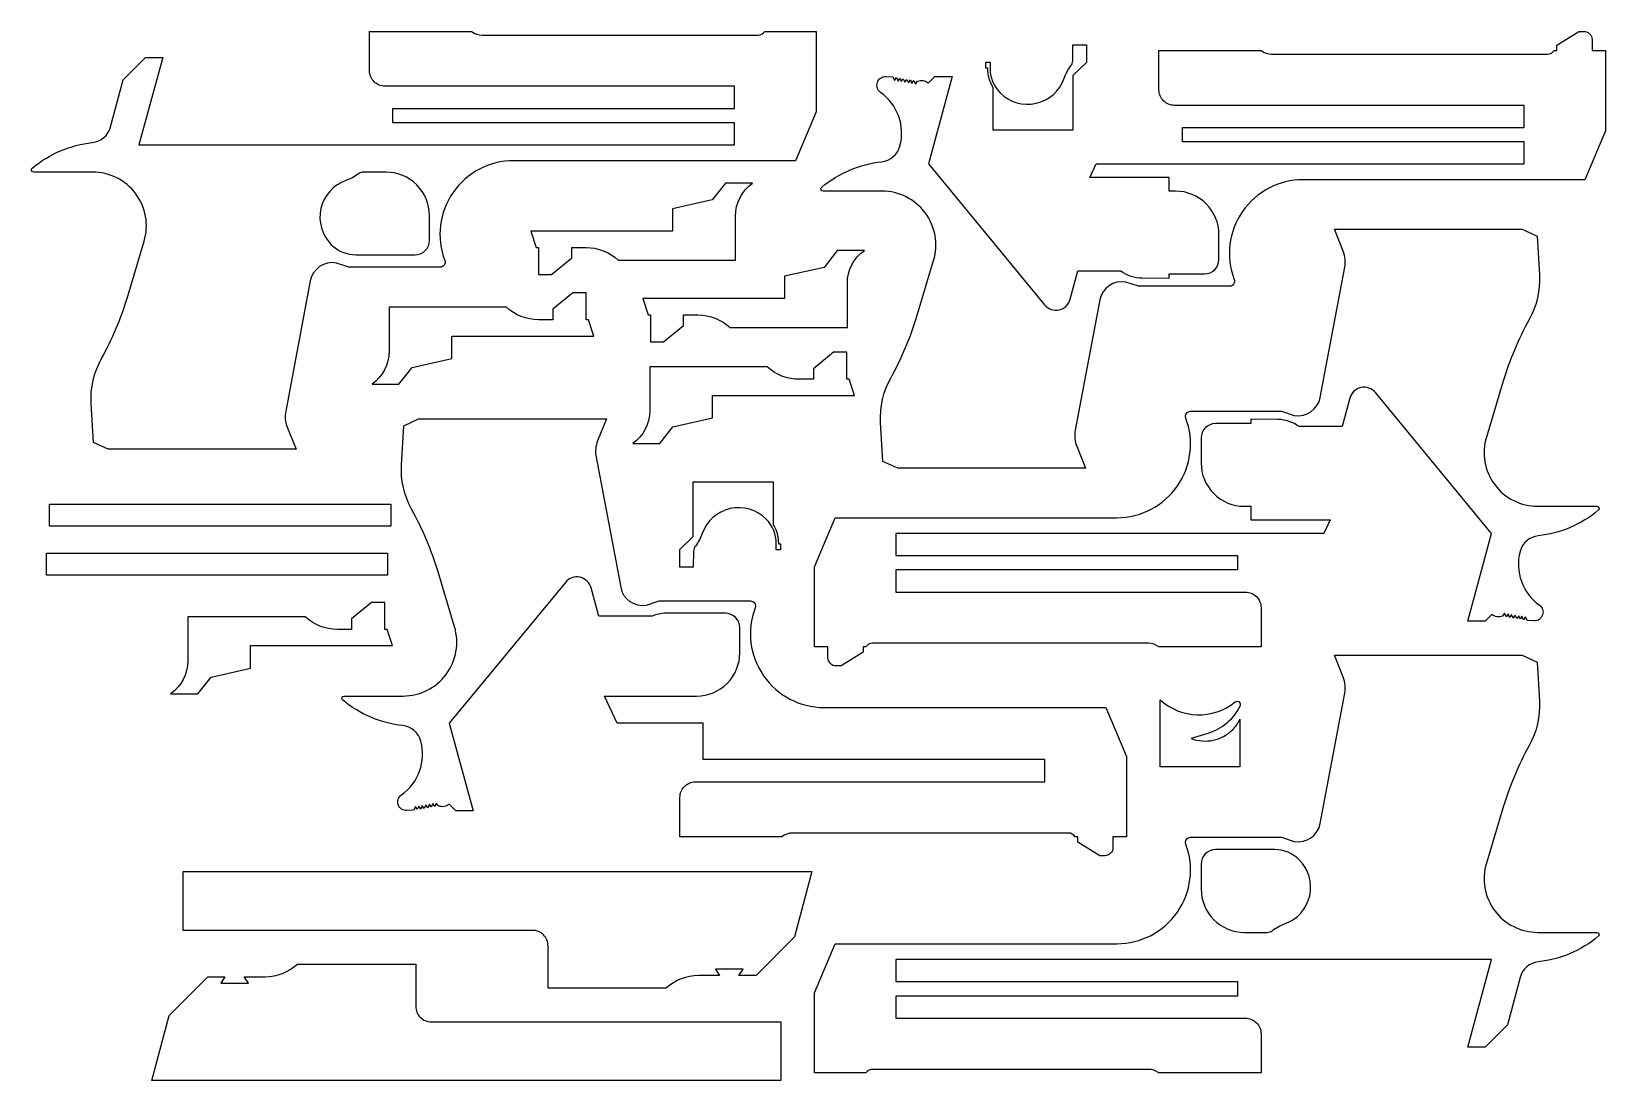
# Model space of a CAD drawing. Header units: millimetres. Extents: x -143 to -3, y -96 to -3.
import ezdxf

# ---------------------------------------------------------------- set-up
doc = ezdxf.new("R2010")
doc.units = ezdxf.units.MM
doc.layers.get('0').update_dxf_attribs({"linetype": 'CONTINUOUS'})

msp = doc.modelspace()

# ---------------------------------------------------------------- linework, layer by layer
for points in [[(-106.25, -23.36, -0.524256), (-106.67, -23.96), (-114.77, -23.96), (-115.89, -23.59, 0.41124), (-118.21, -25.19), (-120.4, -36.76, 0.14233), (-120.26, -38.19), (-119.48, -40.15), (-136.18, -40.15), (-137.5, -39.55), (-137.7, -36.08, -0.141666), (-136.8, -32.13, 0.053554), (-134.45, -26.54), (-132.99, -21.66, 0.502389), (-137.57, -15.51), (-142.81, -15.51, -0.700827), (-142.94, -15.15, -0.148035), (-137.6, -12.88, 0.309708), (-135.98, -11.49), (-134.86, -7.3), (-132.88, -5.3), (-131.33, -5.3), (-133.45, -13.09), (-80.47, -13.09), (-80.47, -11.12), (-110.86, -11.12), (-110.86, -9.84), (-80.47, -9.84), (-80.47, -7.87), (-111.55, -7.87, -0.414214), (-112.94, -6.49), (-112.94, -3), (-103.86, -3, 0.164437), (-102.92, -3.32), (-78.38, -3.32, 0.250706), (-77.78, -3), (-73.22, -3), (-73.22, -10.14), (-75.05, -14.49), (-100.12, -14.49, 0.524256)], [(-36.03, -25.05, -0.524256), (-36.45, -25.66), (-44.55, -25.66), (-45.67, -25.29, 0.41124), (-47.99, -26.88), (-50.17, -38.46, 0.14233), (-50.04, -39.89), (-49.26, -41.84), (-65.95, -41.84), (-67.28, -41.24), (-67.48, -37.78, -0.141666), (-66.58, -33.82, 0.053554), (-64.23, -28.24), (-62.77, -23.36, 0.502389), (-67.35, -17.2), (-72.59, -17.2, -0.700827), (-72.72, -16.85, -0.148035), (-67.38, -14.58, 0.309708), (-65.76, -13.18, 0.313621), (-67.48, -8.42, -0.750166), (-67, -7.01), (-66.38, -7.04), (-66.25, -7.36), (-66.07, -7.1), (-65.93, -7.41), (-65.76, -7.15), (-65.65, -7.46), (-65.47, -7.2), (-65.32, -7.52), (-65.15, -7.26), (-65.01, -7.57), (-64.83, -7.31), (-64.7, -7.63), (-64.52, -7.37), (-64.38, -7.68), (-64.21, -7.42, -0.281209), (-63.25, -7.59), (-62.66, -7), (-61.11, -7), (-63.23, -14.78), (-52.9, -27.31, 0.609865), (-50.61, -26.81), (-49.93, -24.29), (-46.12, -24.29, 0.155873), (-44.21, -24.92), (-41.81, -24.95), (-41.81, -24.56), (-38.66, -24.56, 0.414214), (-37.39, -23.28), (-37.39, -21.05, 0.414214), (-41.24, -17.2), (-41.81, -17.2), (-41.81, -15.99), (-48.86, -15.99), (-48.31, -14.78), (-10.24, -14.78), (-10.24, -12.81), (-40.64, -12.81), (-40.64, -11.54), (-10.24, -11.54), (-10.24, -9.57), (-41.33, -9.57, -0.414214), (-42.72, -8.18), (-42.72, -4.69), (-33.64, -4.69, 0.164437), (-32.7, -5.01), (-8.15, -5.01, 0.250706), (-7.56, -4.69), (-7.33, -4.69), (-7.33, -4.21), (-5.36, -3), (-4.92, -3, -0.414214), (-4.2, -3.72), (-4.2, -4.69), (-3, -4.69), (-3, -11.83), (-4.83, -16.18), (-29.9, -16.18, 0.524256)], [(-49.16, -4.18), (-49.16, -5.76), (-50.37, -6.9), (-50.37, -11.78), (-57.48, -11.78), (-57.48, -7.97, -0.133932), (-57.94, -6.31), (-57.94, -6.26), (-58.12, -6.26), (-58.13, -5.73), (-57.75, -5.73), (-57.75, -6.26, 0.20013), (-56.85, -8.46, 0.552397), (-51.15, -7.16, -0.07927), (-50.55, -6.05, 0.164914), (-50.39, -5.6), (-50.37, -4.18)], [(-113.93, -15.66, -0.07927), (-115.04, -16.26, 0.552397), (-116.34, -21.96, 0.198686), (-114.16, -22.86), (-108.88, -22.86, 0.414214), (-107.61, -21.59), (-107.61, -19.36, 0.414214), (-111.46, -15.51), (-113.48, -15.51, 0.164914)], [(-93.68, -22.21, -0.188435), (-90.82, -23.33), (-80.39, -23.33), (-80.39, -19.41, -0.244298), (-78.87, -16.49), (-81.28, -16.49), (-82.45, -17.98), (-85.98, -18.77), (-85.98, -20.76), (-98.59, -20.76), (-98.12, -22.21), (-97.91, -22.21), (-97.91, -24.62), (-96.74, -24.62), (-94.94, -23.14), (-94.94, -22.21)], [(-40.33, -37.38, -0.524256), (-39.91, -36.77), (-31.81, -36.77), (-30.69, -37.14, 0.41124), (-28.37, -35.54), (-26.19, -23.97, 0.14233), (-26.33, -22.54), (-27.1, -20.58), (-10.41, -20.58), (-9.08, -21.19), (-8.88, -24.65, -0.141666), (-9.78, -28.6, 0.053554), (-12.13, -34.19), (-13.6, -39.07, 0.502389), (-9.02, -45.23), (-3.77, -45.23, -0.700827), (-3.64, -45.58, -0.148035), (-8.98, -47.85, 0.309708), (-10.6, -49.24, 0.313621), (-8.88, -54.01, -0.750166), (-9.37, -55.41), (-9.98, -55.38), (-10.11, -55.07), (-10.29, -55.33), (-10.43, -55.01), (-10.6, -55.27), (-10.71, -54.96), (-10.89, -55.22), (-11.04, -54.91), (-11.21, -55.17), (-11.35, -54.85), (-11.53, -55.11), (-11.66, -54.8), (-11.84, -55.06), (-11.98, -54.74), (-12.15, -55, -0.281209), (-13.12, -54.84), (-13.7, -55.43), (-15.25, -55.43), (-13.13, -47.64), (-23.46, -35.12, 0.609865), (-25.75, -35.61), (-26.43, -38.14), (-30.24, -38.14, 0.155873), (-32.15, -37.51), (-34.55, -37.48), (-34.55, -37.87), (-37.7, -37.87, 0.414214), (-38.97, -39.15), (-38.97, -41.37, 0.414214), (-35.12, -45.23), (-34.55, -45.23), (-34.55, -46.43), (-27.5, -46.43), (-28.05, -47.64), (-66.12, -47.64), (-66.12, -49.61), (-35.73, -49.61), (-35.73, -50.89), (-66.12, -50.89), (-66.12, -52.86), (-35.03, -52.86, -0.414214), (-33.64, -54.24), (-33.64, -57.73), (-42.72, -57.73, 0.164437), (-43.66, -57.41), (-68.21, -57.41, 0.250706), (-68.8, -57.73), (-69.03, -57.73), (-69.03, -58.21), (-71, -59.43), (-71.44, -59.43, -0.414214), (-72.16, -58.7), (-72.16, -57.73), (-73.36, -57.73), (-73.36, -50.6), (-71.53, -46.24), (-46.47, -46.24, 0.524256)], [(-83.73, -28.21, -0.188435), (-80.87, -29.33), (-70.44, -29.33), (-70.44, -25.4, -0.244298), (-68.92, -22.48), (-71.33, -22.48), (-72.5, -23.98), (-76.03, -24.77), (-76.03, -26.76), (-88.64, -26.76), (-88.17, -28.21), (-87.96, -28.21), (-87.96, -30.61), (-86.79, -30.61), (-85, -29.14), (-85, -28.21)], [(-97.91, -28.63, -0.188435), (-100.77, -27.52), (-111.2, -27.52), (-111.2, -31.44, -0.244298), (-112.72, -34.36), (-110.32, -34.36), (-109.14, -32.87), (-105.61, -32.07), (-105.61, -30.09), (-93, -30.09), (-93.47, -28.63), (-93.68, -28.63), (-93.68, -26.23), (-94.86, -26.23), (-96.65, -27.71), (-96.65, -28.63)], [(-74.72, -33.93, -0.188435), (-77.58, -32.81), (-88.01, -32.81), (-88.01, -36.73, -0.244298), (-89.53, -39.65), (-87.12, -39.65), (-85.95, -38.16), (-82.42, -37.37), (-82.42, -35.38), (-69.81, -35.38), (-70.28, -33.93), (-70.49, -33.93), (-70.49, -31.52), (-71.66, -31.52), (-73.46, -33), (-73.46, -33.93)], [(-79.06, -53.64, -0.524256), (-78.64, -54.25, 0.524256), (-72.51, -63.12), (-47.44, -63.12), (-45.61, -67.47), (-45.61, -74.61), (-46.81, -74.61), (-46.81, -75.58, -0.414214), (-47.53, -76.3), (-47.98, -76.3), (-49.95, -75.09), (-49.95, -74.61), (-50.17, -74.61, 0.250706), (-50.77, -74.29), (-75.31, -74.29, 0.164437), (-76.26, -74.61), (-85.33, -74.61), (-85.33, -71.12, -0.414214), (-83.95, -69.73), (-52.86, -69.73), (-52.86, -67.76), (-83.25, -67.76), (-83.25, -64.52), (-90.92, -64.52), (-92.03, -62.1), (-83.85, -62.1, 0.414214), (-80, -58.25), (-80, -56.02, 0.414214), (-81.28, -54.74), (-86.55, -54.74, 0.105319), (-87.81, -55.01), (-92.55, -55.01), (-93.22, -52.49, 0.609865), (-95.52, -51.99), (-105.85, -64.52), (-103.73, -72.31), (-105.27, -72.31), (-105.86, -71.71, -0.281209), (-106.82, -71.88), (-107, -71.62), (-107.13, -71.93), (-107.31, -71.67), (-107.45, -71.99), (-107.62, -71.73), (-107.76, -72.04), (-107.94, -71.78), (-108.09, -72.1), (-108.26, -71.84), (-108.37, -72.15), (-108.55, -71.89), (-108.69, -72.2), (-108.86, -71.94), (-109, -72.26), (-109.61, -72.29, -0.750166), (-110.09, -70.88, 0.313621), (-108.37, -66.12, 0.309708), (-109.99, -64.73, -0.148035), (-115.33, -62.45, -0.700827), (-115.2, -62.1), (-109.96, -62.1, 0.502389), (-105.38, -55.95), (-106.84, -51.06, 0.053554), (-109.2, -45.48, -0.141666), (-110.1, -41.53), (-109.9, -38.06), (-108.57, -37.46), (-91.87, -37.46), (-92.65, -39.41, 0.14233), (-92.79, -40.85), (-90.6, -52.42, 0.41124), (-88.29, -54.02), (-87.17, -53.64)], [(-85.35, -50.64), (-85.35, -49.06), (-84.14, -47.92), (-84.14, -43.04), (-77.03, -43.04), (-77.03, -46.85, -0.133932), (-76.57, -48.51), (-76.57, -48.56), (-76.39, -48.56), (-76.38, -49.09), (-76.76, -49.09), (-76.76, -48.56, 0.20013), (-77.66, -46.36, 0.552397), (-83.36, -47.66, -0.07927), (-83.96, -48.77, 0.164914), (-84.12, -49.22), (-84.14, -50.64)], [(-115.82, -56.17, -0.188435), (-118.68, -55.05), (-129.11, -55.05), (-129.11, -58.98, -0.244298), (-130.63, -61.9), (-128.22, -61.9), (-127.04, -60.41), (-123.52, -59.61), (-123.52, -57.62), (-110.91, -57.62), (-111.38, -56.17), (-111.59, -56.17), (-111.59, -53.77), (-112.76, -53.77), (-114.55, -55.25), (-114.55, -56.17)], [(-40.33, -75.27, -0.524256), (-39.91, -74.66), (-31.81, -74.66), (-30.69, -75.03, 0.41124), (-28.37, -73.43), (-26.19, -61.86, 0.14233), (-26.33, -60.43), (-27.1, -58.48), (-10.41, -58.48), (-9.08, -59.08), (-8.88, -62.54, -0.141666), (-9.78, -66.49, 0.053554), (-12.13, -72.08), (-13.6, -76.96, 0.502389), (-9.02, -83.12), (-3.77, -83.12, -0.700827), (-3.64, -83.47, -0.148035), (-8.98, -85.74, 0.309708), (-10.6, -87.13), (-11.72, -91.33), (-13.7, -93.32), (-15.25, -93.32), (-13.13, -85.53), (-66.12, -85.53), (-66.12, -87.5), (-35.73, -87.5), (-35.73, -88.78), (-66.12, -88.78), (-66.12, -90.75), (-35.03, -90.75, -0.414214), (-33.64, -92.14), (-33.64, -95.62), (-42.72, -95.62, 0.164437), (-43.66, -95.31), (-68.21, -95.31, 0.250706), (-68.8, -95.62), (-73.36, -95.62), (-73.36, -88.49), (-71.53, -84.13), (-46.47, -84.13, 0.524256)], [(-40.33, -75.27, -0.524256), (-39.91, -74.66), (-31.81, -74.66), (-30.69, -75.03, 0.41124), (-28.37, -73.43), (-26.19, -61.86, 0.14233), (-26.33, -60.43), (-27.1, -58.48), (-10.41, -58.48), (-9.08, -59.08), (-8.88, -62.54, -0.141666), (-9.78, -66.49, 0.053554), (-12.13, -72.08), (-13.6, -76.96, 0.502389), (-9.02, -83.12), (-3.77, -83.12, -0.700827), (-3.64, -83.47, -0.148035), (-8.98, -85.74, 0.309708), (-10.6, -87.13), (-11.72, -91.33), (-13.7, -93.32), (-15.25, -93.32), (-13.13, -85.53), (-66.12, -85.53), (-66.12, -87.5), (-35.73, -87.5), (-35.73, -88.78), (-66.12, -88.78), (-66.12, -90.75), (-35.03, -90.75, -0.414214), (-33.64, -92.14), (-33.64, -95.62), (-42.72, -95.62, 0.164437), (-43.66, -95.31), (-68.21, -95.31, 0.250706), (-68.8, -95.62), (-73.36, -95.62), (-73.36, -88.49), (-71.53, -84.13), (-46.47, -84.13, 0.524256)], [(-35.95, -62.63, -0.798147), (-35.51, -62.97, -0.21422), (-38.38, -65.43), (-39.86, -65.87, 0.298366), (-36.16, -65.09, 0.091454), (-35.52, -64.17), (-35.52, -68.39), (-42.61, -68.39), (-42.61, -62.43, 0.372485)], [(-32.65, -82.97, -0.07927), (-31.54, -82.37, 0.552397), (-30.24, -76.66, 0.198686), (-32.42, -75.76), (-37.7, -75.76, 0.414214), (-38.97, -77.04), (-38.97, -79.27, 0.414214), (-35.12, -83.12), (-33.11, -83.12, 0.164914)], [(-32.65, -82.97, -0.07927), (-31.54, -82.37, 0.552397), (-30.24, -76.66, 0.198686), (-32.42, -75.76), (-37.7, -75.76, 0.414214), (-38.97, -77.04), (-38.97, -79.27, 0.414214), (-35.12, -83.12), (-33.11, -83.12, 0.164914)], [(-78.56, -86.96), (-80.09, -86.96), (-79.72, -86.38), (-82.18, -86.38), (-81.82, -86.96), (-83.68, -86.96, 0.188435), (-86.54, -88.08), (-97.06, -88.08), (-97.06, -84.32, 0.414214), (-98.44, -82.94), (-129.53, -82.94), (-129.53, -77.72), (-73.59, -77.72), (-75.14, -83.52)], [(-127.33, -87.06), (-125.8, -87.06), (-126.18, -87.64), (-123.72, -87.64), (-124.08, -87.06), (-122.22, -87.06, 0.188435), (-119.36, -85.94), (-108.83, -85.94), (-108.83, -89.69, 0.414214), (-107.45, -91.08), (-76.36, -91.08), (-76.36, -96.3), (-132.3, -96.3), (-130.76, -90.5)]]:
    msp.add_lwpolyline(points, format="xyb", close=True)
for points in [[(-141.4, -46.99), (-141.4, -45.04), (-111.05, -45.04), (-111.05, -46.99)], [(-111.33, -49.4), (-111.33, -51.35), (-141.68, -51.35), (-141.68, -49.4)]]:
    msp.add_lwpolyline(points, close=True)

doc.saveas('drawing.dxf')
